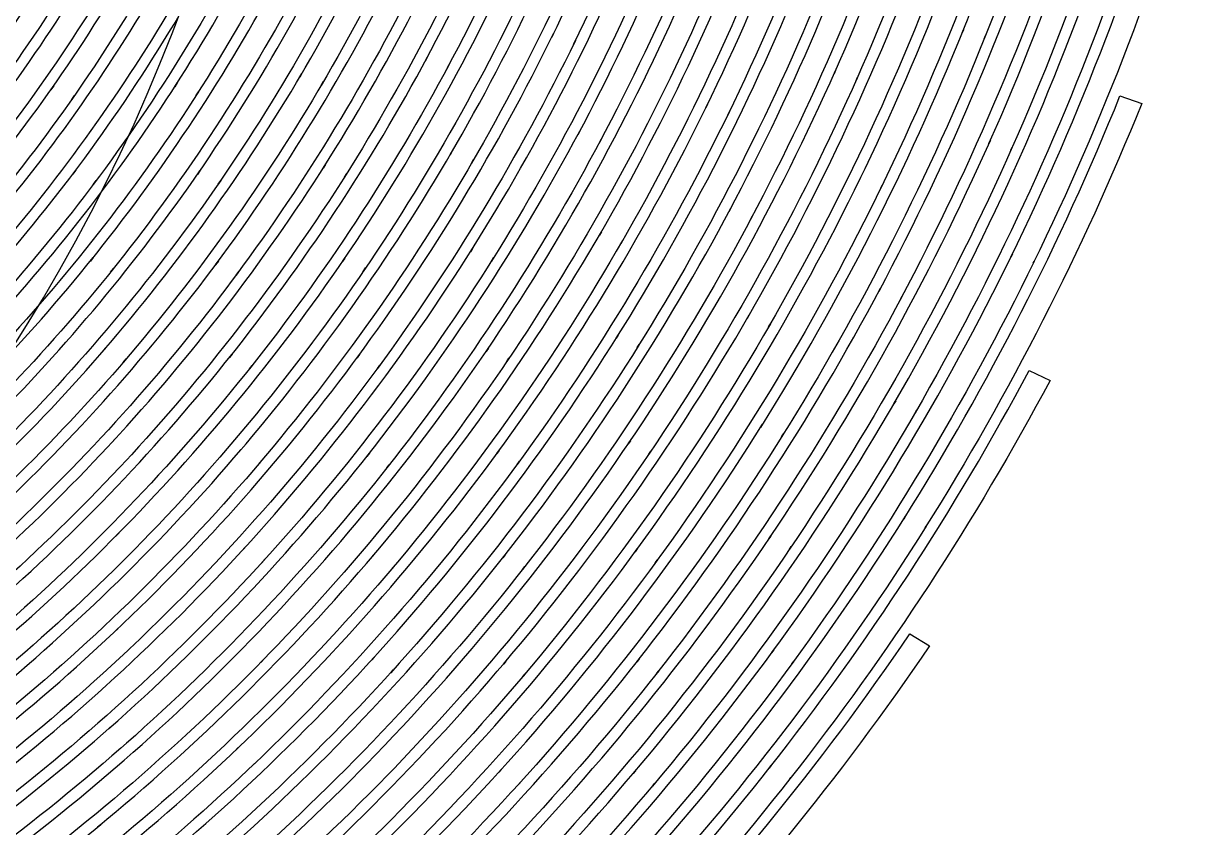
# Model space of a CAD drawing. Extents: x -32 to 185, y 69 to 286.
# Drawn here: x 136.76 to 183.54, y 119.94 to 151.83 of the extents above; entities that cross this region are included whole.
import ezdxf

# ---------------------------------------------------------------- set-up
doc = ezdxf.new("R2010")
doc.units = 0
doc.layers.add('Ebene_1', color=7, linetype='CONTINUOUS')

msp = doc.modelspace()

# ---------------------------------------------------------------- linework, layer by layer
at = {"layer": 'Ebene_1', "color": 7}
for p, q in [((174.022799, 151.586351), (173.971381, 151.45806)), ((157.771329, 151.431842), (157.700057, 151.286497)), ((158.567548, 151.011842), (158.637548, 151.15566)), ((174.851345, 151.227187), (174.902254, 151.35446)), ((152.774597, 150.508096), (152.694161, 150.358168)), ((153.553253, 150.058059), (153.632671, 150.206459)), ((147.798993, 149.856713), (147.70812, 149.702459)), ((168.95454, 149.968459), (168.89574, 149.83635)), ((169.768577, 149.579259), (169.826613, 149.71035)), ((137.955965, 149.360604), (137.84142, 149.197185)), ((142.855206, 149.47464), (142.753134, 149.315804)), ((148.558048, 149.377149), (148.647394, 149.529622)), ((138.67073, 148.821985), (138.783493, 148.983622)), ((143.593134, 148.965294), (143.693934, 149.122858)), ((180.229641, 148.959949), (181.09306, 148.655258)), ((163.879662, 148.626749), (163.813735, 148.491076)), ((164.678427, 148.208021), (164.74359, 148.342421)), ((181.09306, 148.655258), (181.093315, 148.655767)), ((158.810639, 147.560457), (158.736058, 147.420711)), ((159.592349, 147.112965), (159.665658, 147.250929)), ((175.091891, 147.196711), (175.036909, 147.072747)), ((175.907201, 146.80802), (175.961674, 146.930965)), ((153.758926, 146.767801), (153.675435, 146.624492)), ((154.522308, 146.291546), (154.604526, 146.433328)), ((138.826003, 146.010273), (138.709421, 145.855001)), ((143.754771, 145.995255), (143.650662, 145.84431)), ((148.73623, 146.246746), (148.643066, 146.099619)), ((139.523458, 145.447982), (139.638258, 145.601728)), ((144.476153, 145.461727), (144.57899, 145.611146)), ((149.479503, 145.741728), (149.571649, 145.887582)), ((169.944723, 145.711946), (169.882868, 145.584673)), ((170.745269, 145.294745), (170.80636, 145.420491)), ((164.8001, 144.503872), (164.730863, 144.373799)), ((165.5841, 144.057908), (165.652573, 144.187217)), ((159.669731, 143.57198), (159.592349, 143.438089)), ((160.435914, 143.097507), (160.512277, 143.229616)), ((154.565326, 142.913216), (154.479035, 142.77627)), ((175.964728, 142.687689), (175.906437, 142.568307)), ((139.526258, 142.553034), (139.408149, 142.405906)), ((144.482517, 142.407179), (144.375862, 142.263361)), ((149.499103, 142.525797), (149.403394, 142.385797)), ((155.312673, 142.410997), (155.397691, 142.546416)), ((176.794547, 142.328525), (176.82382, 142.388852)), ((140.205895, 141.968088), (140.322477, 142.113943)), ((145.186081, 141.84896), (145.290954, 141.991251)), ((150.225322, 141.995833), (150.320013, 142.134815)), ((170.741705, 141.339869), (170.676796, 141.217942)), ((171.527233, 140.894414), (171.591379, 141.015578)), ((165.529882, 140.269759), (165.457591, 140.144522)), ((166.298355, 139.796559), (166.369628, 139.920013)), ((160.341223, 139.474813), (160.261041, 139.346776)), ((140.050876, 138.997794), (139.930731, 138.858303)), ((155.187436, 138.953249), (155.0986, 138.822667)), ((161.09086, 138.973867), (161.170278, 139.100885)), ((140.711168, 138.389939), (140.829532, 138.527903)), ((145.030808, 138.718303), (144.922117, 138.581612)), ((150.079977, 138.702267), (149.981722, 138.568376)), ((155.917473, 138.425575), (156.004782, 138.554885)), ((145.716045, 138.136666), (145.822955, 138.27183)), ((150.788377, 138.147102), (150.885359, 138.279466)), ((176.633929, 138.068193), (177.460184, 137.673647)), ((177.460184, 137.673647), (177.460439, 137.673902)), ((171.338106, 136.861392), (171.270142, 136.744047)), ((172.107597, 136.388446), (172.174543, 136.504519)), ((166.061883, 135.931537), (165.987046, 135.812155)), ((140.392477, 135.351936), (140.271568, 135.220845)), ((160.817987, 135.277609), (160.735259, 135.155427)), ((166.813556, 135.431609), (166.887629, 135.550227)), ((141.033168, 134.722699), (141.152805, 134.853281)), ((145.393536, 134.937281), (145.283318, 134.807718)), ((150.472486, 134.78379), (150.372195, 134.656772)), ((155.617873, 134.896299), (155.526745, 134.771572)), ((161.550315, 134.750699), (161.632278, 134.872118)), ((146.059428, 134.332735), (146.168373, 134.460772)), ((151.16205, 134.204953), (151.260814, 134.330444)), ((156.329583, 134.343426), (156.419437, 134.466372)), ((171.726542, 132.284915), (171.656033, 132.172406)), ((140.545713, 131.625642), (140.423531, 131.501933)), ((166.389992, 131.499896), (166.312356, 131.385351)), ((172.513343, 131.839715), (172.54898, 131.896224)), ((141.165532, 130.974998), (141.286441, 131.098096)), ((145.5651, 131.07343), (145.453354, 130.951019)), ((161.093914, 130.989812), (161.008641, 130.872874)), ((167.123338, 130.973394), (167.200211, 131.08715)), ((146.210373, 130.446408), (146.320846, 130.567724)), ((150.670014, 130.780296), (150.567686, 130.659386)), ((155.850273, 130.751074), (155.7566, 130.632252)), ((161.807406, 130.437372), (161.89166, 130.55319)), ((151.339723, 130.177735), (151.440269, 130.296862)), ((156.542383, 130.17328), (156.634528, 130.290804)), ((140.504986, 127.827973), (140.381531, 127.711035)), ((141.102914, 127.156303), (141.224587, 127.271943)), ((171.900906, 127.620467), (172.68058, 127.140394)), ((145.538627, 127.135532), (145.425354, 127.019892)), ((166.506574, 126.98311), (166.426647, 126.873834)), ((172.68058, 127.140394), (172.680834, 127.140699)), ((146.162519, 126.486542), (146.274519, 126.601088)), ((150.666705, 126.70031), (150.562595, 126.585866)), ((155.878273, 126.527015), (155.782564, 126.414048)), ((161.162133, 126.620077), (161.074314, 126.508612)), ((167.221338, 126.43095), (167.300502, 126.539437)), ((151.315287, 126.074586), (151.418123, 126.188037)), ((156.550274, 125.925244), (156.644456, 126.036913)), ((161.856024, 126.042768), (161.942315, 126.152935)), ((140.26444, 123.967635), (140.140222, 123.857849)), ((140.839714, 123.275779), (140.96215, 123.38447)), ((145.309536, 123.133488), (145.19499, 123.024416)), ((145.911282, 122.463219), (146.024046, 122.571019)), ((150.456704, 122.553506), (150.351832, 122.44591)), ((155.696527, 122.233822), (155.599546, 122.12704)), ((161.016787, 122.178357), (160.927187, 122.072364)), ((166.406792, 122.391539), (166.324574, 122.287328)), ((151.083905, 121.905713), (151.188269, 122.013004)), ((156.347401, 121.608912), (156.44311, 121.714498)), ((161.690315, 121.576992), (161.778642, 121.681789)), ((167.141665, 121.86524), (167.183156, 121.917931)), ((139.819494, 120.054886), (139.694767, 119.951973))]:
    msp.add_line(p, q, dxfattribs=at)
for points in [[(103.514218, 111.434485), (130.132455, 122.46012), (147.488008, 148.434539), (147.488008, 177.245912)], [(173.971381, 151.45806), (176.225892, 157.061884), (177.978948, 162.854835), (179.21044, 168.76844)], [(180.116623, 168.692585), (178.881058, 162.726544), (177.119093, 156.881665), (174.851345, 151.227187)], [(168.89574, 149.83635), (171.24316, 155.124027), (173.116362, 160.609742), (174.493454, 166.228838)], [(175.397091, 166.126256), (174.014145, 160.454978), (172.130506, 154.917591), (169.768577, 149.579259)], [(157.700057, 151.286497), (159.96424, 155.911337), (161.811479, 160.729124), (163.21988, 165.681819)], [(164.121226, 165.560146), (162.705952, 160.555269), (160.847259, 155.686573), (158.567548, 151.011842)], [(175.036909, 147.072747), (177.542148, 152.708898), (179.543386, 158.556321), (181.016696, 164.545782)], [(181.919316, 164.435054), (180.439896, 158.393667), (178.427712, 152.49457), (175.907201, 146.80802)], [(152.694161, 150.358168), (155.010527, 154.671445), (156.936929, 159.183522), (158.449948, 163.839672)], [(163.813735, 148.491076), (166.237265, 153.462353), (168.213812, 158.639303), (169.720213, 163.960581)], [(170.620541, 163.831781), (169.106758, 158.458067), (167.117993, 153.229698), (164.678427, 148.208021)], [(159.347222, 163.691272), (157.825802, 158.983449), (155.886673, 154.420718), (153.553253, 150.058059)], [(147.70812, 149.702459), (150.060377, 153.70519), (152.049397, 157.910794), (153.651253, 162.268616)], [(154.543435, 162.093743), (152.932161, 157.684757), (150.928887, 153.428753), (148.558048, 149.377149)], [(158.736058, 147.420711), (161.219405, 152.076352), (163.283262, 156.943775), (164.902936, 161.965452)], [(169.882868, 145.584673), (172.472361, 150.900096), (174.585345, 156.435192), (176.196619, 162.124288)], [(177.09542, 161.986579), (175.47651, 156.24581), (173.351308, 150.659805), (170.745269, 145.294745)], [(165.798937, 161.809161), (164.170354, 156.736065), (162.093261, 151.817733), (159.592349, 147.112965)], [(142.753134, 149.315804), (145.125754, 153.010535), (147.161356, 156.910938), (148.835503, 160.970178)], [(149.722085, 160.768833), (148.036738, 156.658938), (145.985355, 152.708389), (143.593134, 148.965294)], [(153.675435, 146.624492), (156.20231, 150.965005), (158.336675, 155.522646), (160.053077, 160.242432)], [(160.943987, 160.059923), (159.217149, 155.288464), (157.06802, 150.680932), (154.522308, 146.291546)], [(175.906437, 142.568307), (178.668512, 148.225839), (180.924296, 154.11679), (182.647062, 160.171923)], [(137.84142, 149.197185), (140.218113, 152.585952), (142.28426, 156.182174), (144.014407, 159.942068)], [(144.894881, 159.715013), (143.151752, 155.904464), (141.06855, 152.258607), (138.67073, 148.821985)], [(164.730863, 144.373799), (167.387811, 149.369004), (169.59574, 154.590245), (171.328687, 159.976177)], [(172.223416, 159.812504), (170.48105, 154.374899), (168.259121, 149.102494), (165.5841, 144.057908)], [(183.538226, 159.961414), (181.811643, 153.897626), (179.554841, 147.997257), (176.794547, 142.328525)], [(132.983161, 149.342531), (135.348654, 152.428898), (137.429819, 155.723482), (139.200694, 159.185304)], [(140.073786, 158.931776), (138.288657, 155.419809), (136.189418, 152.076352), (133.801271, 148.943149)], [(148.643066, 146.099619), (151.197178, 150.127295), (153.386271, 154.375409), (155.183109, 158.793304)], [(156.068164, 158.584322), (154.259362, 154.115517), (152.054233, 149.817513), (149.479503, 145.741728)], [(159.592349, 143.438089), (162.300461, 148.114094), (164.587299, 153.021735), (166.425374, 158.102721)], [(167.314502, 157.912321), (165.465737, 152.779916), (163.163625, 147.82213), (160.435914, 143.097507)], [(170.676796, 141.217942), (173.513962, 146.550165), (175.873092, 152.123443), (177.72593, 157.872612)], [(178.619131, 157.700793), (176.756365, 151.900206), (174.382981, 146.276019), (171.527233, 140.894414)], [(143.650662, 145.84431), (146.216228, 149.561186), (148.443248, 153.501299), (150.304741, 157.616284)], [(151.183178, 157.381339), (149.308449, 153.215698), (147.06361, 149.226204), (144.476153, 145.461727)], [(138.709421, 145.855001), (141.270659, 149.26464), (143.52008, 152.89828), (145.429936, 156.711374)], [(146.300991, 156.450465), (144.376371, 152.587225), (142.10786, 148.904712), (139.523458, 145.447982)], [(154.479035, 142.77627), (157.222274, 147.134347), (159.571222, 151.728642), (161.498133, 156.50392)], [(162.381406, 156.286792), (160.442277, 151.46086), (158.07653, 146.816929), (155.312673, 142.410997)], [(133.830289, 146.128637), (136.372182, 149.234858), (138.628221, 152.56457), (140.570404, 156.077046)], [(141.433569, 155.790428), (139.47484, 152.228316), (137.198437, 148.85024), (134.632108, 145.697691)], [(165.457591, 140.144522), (168.353557, 145.152709), (170.799487, 150.408314), (172.765852, 155.849228)], [(173.653453, 155.650682), (171.675633, 150.158859), (169.214176, 144.853109), (166.298355, 139.796559)], [(149.403394, 142.385797), (152.16496, 146.428237), (154.559981, 150.709696), (156.559437, 155.1785)], [(157.435838, 154.935918), (155.422382, 150.416459), (153.009289, 146.085873), (150.225322, 141.995833)], [(144.375862, 142.263361), (147.140229, 145.993473), (149.564776, 149.963877), (151.620742, 154.126717)], [(160.261041, 139.346776), (163.199262, 144.032453), (165.715191, 148.970131), (167.778539, 154.101263)], [(152.489506, 153.858426), (150.418522, 149.64544), (147.97412, 145.626164), (145.186081, 141.84896)], [(168.66003, 153.876753), (166.583447, 148.694967), (164.050462, 143.707399), (161.09086, 138.973867)], [(171.270142, 136.744047), (174.360327, 142.08187), (176.971711, 147.683148), (179.072986, 153.481699)], [(139.408149, 142.405906), (142.159533, 145.827255), (144.598081, 149.489149), (146.69401, 153.347044)], [(147.554374, 153.052789), (145.4419, 149.145258), (142.982225, 145.435509), (140.205895, 141.968088)], [(179.959059, 153.275771), (177.845566, 147.425802), (175.218146, 141.774633), (172.107597, 136.388446)], [(129.695958, 143.470671), (132.376069, 146.287983), (134.795526, 149.342786), (136.924292, 152.596898)], [(134.510689, 142.809361), (137.234328, 145.926528), (139.671349, 149.283222), (141.791714, 152.838207)], [(142.642915, 152.518498), (140.504477, 148.91464), (138.045311, 145.5106), (135.295454, 142.348379)], [(155.0986, 138.822667), (158.062784, 143.187616), (160.632168, 147.80813), (162.776461, 152.628971)], [(137.76582, 152.252243), (135.617454, 148.949767), (133.174325, 145.848382), (130.466722, 142.986525)], [(163.650571, 152.378498), (161.492278, 147.507257), (158.904058, 142.837616), (155.917473, 138.425575)], [(165.987046, 135.812155), (169.126867, 140.822123), (171.816142, 146.101146), (174.022799, 151.586351)], [(149.981722, 138.568376), (152.955834, 142.615907), (155.562636, 146.920783), (157.771329, 151.431842)], [(158.637548, 151.15566), (156.413328, 146.59471), (153.786417, 142.241215), (150.788377, 138.147102)], [(174.902254, 151.35446), (172.682107, 145.818346), (169.975268, 140.489686), (166.813556, 135.431609)], [(144.922117, 138.581612), (147.89012, 142.314779), (150.518304, 146.306565), (152.774597, 150.508096)], [(153.632671, 150.206459), (151.358814, 145.955292), (148.709503, 141.915906), (145.716045, 138.136666)], [(139.930731, 138.858303), (142.877097, 142.281688), (145.510627, 145.962673), (147.798993, 149.856713)], [(160.735259, 135.155427), (163.908171, 139.839831), (166.659047, 144.797109), (168.95454, 149.968459)], [(169.826613, 149.71035), (167.516357, 144.488599), (164.74639, 139.482449), (161.550315, 134.750699)], [(130.196649, 140.184995), (133.054179, 143.003325), (135.651309, 146.074419), (137.955965, 149.360604)], [(135.019017, 139.394376), (137.92822, 142.512307), (140.551059, 145.88631), (142.855206, 149.47464)], [(148.647394, 149.529622), (146.340446, 145.586709), (143.684262, 141.858379), (140.711168, 138.389939)], [(138.783493, 148.983622), (136.457455, 145.650091), (133.834871, 142.533179), (130.948323, 139.671577)], [(143.693934, 149.122858), (141.369423, 145.485909), (138.722402, 142.065579), (135.784945, 138.903103)], [(171.656033, 132.172406), (175.003818, 137.50412), (177.872803, 143.121943), (180.229641, 148.959949)], [(155.526745, 134.771572), (158.716458, 139.132958), (161.511878, 143.769762), (163.879662, 148.626749)], [(164.74359, 148.342421), (162.35977, 143.435798), (159.543731, 138.750885), (156.329583, 134.343426)], [(181.093315, 148.655767), (178.73164, 142.80987), (175.860619, 137.182629), (172.513343, 131.839715)], [(150.372195, 134.656772), (153.562925, 138.698448), (156.386855, 143.017071), (158.810639, 147.560457)], [(159.665658, 147.250929), (157.224311, 142.658161), (154.37849, 138.292193), (151.16205, 134.204953)], [(166.312356, 131.385351), (169.700359, 136.385901), (172.638325, 141.677142), (175.091891, 147.196711)], [(175.961674, 146.930965), (173.493089, 141.361251), (170.535269, 136.020882), (167.123338, 130.973394)], [(145.283318, 134.807718), (148.45903, 138.534012), (151.295687, 142.536743), (153.758926, 146.767801)], [(154.604526, 146.433328), (152.122197, 142.153652), (149.262376, 138.103575), (146.059428, 134.332735)], [(130.520431, 136.812265), (133.559961, 139.622195), (136.3396, 142.700925), (138.826003, 146.010273)], [(135.346872, 135.8903), (138.446475, 138.999831), (141.260732, 142.381979), (143.754771, 145.995255)], [(140.271568, 135.220845), (143.416734, 138.63583), (146.249828, 142.325979), (148.73623, 146.246746)], [(139.638258, 145.601728), (137.128946, 142.245797), (134.322071, 139.122522), (131.251996, 136.270592)], [(144.57899, 145.611146), (142.06306, 141.95027), (139.223094, 138.523066), (136.093964, 135.370518)], [(149.571649, 145.887582), (147.064628, 141.918451), (144.206844, 138.181975), (141.033168, 134.722699)], [(161.008641, 130.872874), (164.420572, 135.544882), (167.411229, 140.510814), (169.944723, 145.711946)], [(170.80636, 145.420491), (168.255812, 140.169723), (165.244282, 135.155681), (161.807406, 130.437372)], [(155.7566, 130.632252), (159.176167, 134.979027), (162.202715, 139.621177), (164.8001, 144.503872)], [(165.652573, 144.187217), (163.037116, 139.255394), (159.988168, 134.56539), (156.542383, 130.17328)], [(150.567686, 130.659386), (153.979108, 134.684772), (157.025256, 139.006194), (159.669731, 143.57198)], [(160.512277, 143.229616), (157.848202, 138.615467), (154.778636, 134.247462), (151.339723, 130.177735)], [(145.453354, 130.951019), (148.840594, 134.659317), (151.890051, 138.662557), (154.565326, 142.913216)], [(166.426647, 126.873834), (170.066904, 131.852951), (173.258653, 137.144956), (175.964728, 142.687689)], [(130.662213, 133.362153), (133.886798, 136.153501), (136.853528, 139.229685), (139.526258, 142.553034)], [(135.489418, 132.307061), (138.783239, 135.398009), (141.792987, 138.778376), (144.482517, 142.407179)], [(140.423531, 131.501933), (143.771571, 134.89859), (146.80881, 138.587976), (149.499103, 142.525797)], [(155.397691, 142.546416), (152.701288, 138.247903), (149.626631, 134.19859), (146.210373, 130.446408)], [(176.82382, 142.388852), (174.100435, 136.796483), (170.887051, 131.456369), (167.221338, 126.43095)], [(140.322477, 142.113943), (137.624801, 138.744776), (134.629053, 135.624809), (131.372141, 132.792479)], [(145.290954, 141.991251), (142.578006, 138.316375), (139.540767, 134.891718), (136.216146, 131.759024)], [(150.320013, 142.134815), (147.60732, 138.149393), (144.543608, 134.414444), (141.165532, 130.974998)], [(161.074314, 126.508612), (164.729081, 131.156743), (167.964357, 136.120155), (170.741705, 141.339869)], [(171.591379, 141.015578), (168.795449, 135.746737), (165.537264, 130.735954), (161.856024, 126.042768)], [(155.782564, 126.414048), (159.435804, 130.734757), (162.697552, 135.371536), (165.529882, 140.269759)], [(166.369628, 139.920013), (163.517444, 134.973681), (160.231259, 130.290193), (156.550274, 125.925244)], [(150.562595, 126.585866), (154.198017, 130.583634), (157.470711, 134.897063), (160.341223, 139.474813)], [(130.61614, 129.843466), (134.028834, 132.605897), (137.186728, 135.669864), (140.050876, 138.997794)], [(145.425354, 127.019892), (149.027685, 130.699554), (152.294524, 134.693427), (155.187436, 138.953249)], [(161.170278, 139.100885), (158.27813, 134.475026), (154.979981, 130.115804), (151.315287, 126.074586)], [(140.829532, 138.527903), (137.938402, 135.155427), (134.750217, 132.049206), (131.303668, 129.247065)], [(135.441563, 128.65405), (138.932148, 131.715496), (142.14146, 135.0839), (145.030808, 138.718303)], [(140.381531, 127.711035), (143.935244, 131.078394), (147.18121, 134.756808), (150.079977, 138.702267)], [(156.004782, 138.554885), (153.08947, 134.247717), (149.795395, 130.208866), (146.162519, 126.486542)], [(145.822955, 138.27183), (142.908406, 134.592117), (139.669822, 131.180416), (136.1464, 128.078242)], [(150.885359, 138.279466), (147.962157, 134.287935), (144.688444, 130.56523), (141.102914, 127.156303)], [(166.324574, 122.287328), (170.220141, 127.23287), (173.669999, 132.514006), (176.633929, 138.068193)], [(177.460439, 137.673902), (174.490909, 132.112079), (171.037996, 126.82211), (167.141665, 121.86524)], [(160.927187, 122.072364), (164.82759, 126.684604), (168.311812, 131.633787), (171.338106, 136.861392)], [(172.174543, 136.504519), (169.127631, 131.228652), (165.619228, 126.233193), (161.690315, 121.576992)], [(155.599546, 122.12704), (159.488495, 126.409771), (162.989771, 131.02947), (166.061883, 135.931537)], [(130.377886, 126.2658), (133.98098, 128.988828), (137.332838, 132.02986), (140.392477, 135.351936)], [(150.351832, 122.44591), (154.214053, 126.404401), (157.716602, 130.698561), (160.817987, 135.277609)], [(166.887629, 135.550227), (163.793626, 130.600535), (160.266386, 125.934993), (156.347401, 121.608912)], [(141.152805, 134.853281), (138.064402, 131.487169), (134.680217, 128.40457), (131.041232, 125.643054)], [(135.197708, 124.940279), (138.887603, 127.961711), (142.300042, 131.307485), (145.393536, 134.937281)], [(140.140222, 123.857849), (143.902662, 127.185143), (147.360411, 130.841743), (150.472486, 134.78379)], [(145.19499, 123.024416), (149.014958, 126.664317), (152.502997, 130.637317), (155.617873, 134.896299)], [(161.632278, 134.872118), (158.507221, 130.246157), (154.977181, 125.906738), (151.083905, 121.905713)], [(146.168373, 134.460772), (143.047388, 130.786481), (139.604149, 127.398529), (135.879636, 124.337719)], [(151.260814, 134.330444), (148.123029, 130.343012), (144.635244, 126.643343), (140.839714, 123.275779)], [(156.419437, 134.466372), (153.279871, 130.161444), (149.763322, 126.144484), (145.911282, 122.463219)], [(160.561659, 117.574465), (164.710245, 122.138469), (168.446721, 127.061358), (171.726542, 132.284915)], [(129.941594, 122.638321), (133.737634, 125.311356), (137.28651, 128.319271), (140.545713, 131.625642)], [(155.200927, 117.780367), (159.328894, 122.013589), (163.073516, 126.604855), (166.389992, 131.499896)], [(172.54898, 131.896224), (169.246758, 126.625244), (165.483809, 121.65692), (161.304933, 117.049846)], [(141.286441, 131.098096), (137.996947, 127.748835), (134.413962, 124.70065), (130.580759, 121.990527)], [(134.753017, 121.175268), (138.644512, 124.145918), (142.263133, 127.458576), (145.5651, 131.07343)], [(149.929031, 118.248604), (154.020599, 122.156568), (157.757075, 126.420513), (161.093914, 130.989812)], [(167.200211, 131.08715), (163.860062, 126.145273), (160.08795, 121.509283), (155.928419, 117.233908)], [(146.320846, 130.567724), (142.989861, 126.909317), (139.338658, 123.555576), (135.411018, 120.546871)], [(139.694767, 119.951973), (143.667716, 123.22795), (147.340811, 126.851841), (150.670014, 130.780296)], [(144.756663, 118.974365), (148.796557, 122.56295), (152.509106, 126.504233), (155.850273, 130.751074)], [(161.89166, 130.55319), (158.529876, 125.937767), (154.764381, 121.629989), (150.639977, 117.680942)], [(151.440269, 130.296862), (148.083575, 126.324168), (144.379171, 122.658404), (140.371349, 119.343456)], [(156.634528, 130.290804), (153.267143, 125.998833), (149.524558, 122.014786), (145.451063, 118.386109)], [(129.303957, 118.971183), (133.294216, 121.583356), (137.04291, 124.547617), (140.504986, 127.827973)], [(141.224587, 127.271943), (137.730692, 123.95002), (133.946616, 120.947195), (129.917922, 118.299615)], [(159.97264, 113.024843), (164.371699, 117.528418), (168.363485, 122.412717), (171.900906, 127.620467)], [(134.103671, 117.369632), (138.198293, 120.278097), (142.025133, 123.54654), (145.538627, 127.135532)], [(154.583145, 113.384999), (158.951658, 117.556367), (162.941916, 122.106957), (166.506574, 126.98311)], [(172.680834, 127.140699), (169.137049, 121.926), (165.141191, 117.032945), (160.740096, 112.518246)], [(146.274519, 126.601088), (142.730224, 122.969637), (138.869021, 119.661536), (134.736981, 116.716468)], [(139.041094, 116.00374), (143.226079, 119.21687), (147.11681, 122.796724), (150.666705, 126.70031)], [(144.106808, 114.880048), (148.368157, 118.405811), (152.307506, 122.303542), (155.878273, 126.527015)], [(149.290885, 114.005149), (153.613325, 117.850367), (157.586275, 122.072058), (161.162133, 126.620077)], [(167.300502, 126.539437), (163.710389, 121.617465), (159.690604, 117.023297), (155.289, 112.811075)], [(151.418123, 126.188037), (147.838956, 122.241), (143.91488, 118.620368), (139.693494, 115.369361)], [(156.644456, 126.036913), (153.045434, 121.769276), (149.074267, 117.829902), (144.77779, 114.265549)], [(161.942315, 126.152935), (158.33973, 121.559989), (154.336235, 117.295738), (149.979686, 113.410632)], [(128.461666, 115.275001), (132.64716, 117.815087), (136.597201, 120.724366), (140.26444, 123.967635)], [(140.96215, 123.38447), (137.26131, 120.100907), (133.274361, 117.154261), (129.049412, 114.580168)], [(133.245597, 113.533349), (137.54411, 116.368453), (141.58146, 119.581278), (145.309536, 123.133488)], [(146.024046, 122.571019), (142.263897, 118.977648), (138.190911, 115.726412), (133.853452, 112.856308)], [(138.175384, 112.023358), (142.573424, 115.162136), (146.683574, 118.686193), (150.456704, 122.553506)], [(143.240843, 110.751826), (147.724411, 114.202727), (151.892851, 118.045171), (155.696527, 122.233822)], [(148.432812, 109.725701), (152.987652, 113.496261), (157.198856, 117.663556), (161.016787, 122.178357)], [(153.741362, 108.951221), (158.351694, 113.048414), (162.590134, 117.54621), (166.406792, 122.391539)], [(151.188269, 122.013004), (147.383574, 118.103233), (143.238552, 114.539593), (138.802584, 111.364339)], [(156.44311, 121.714498), (152.609906, 117.482981), (148.408121, 113.600167), (143.887898, 110.112076)], [(161.778642, 121.681789), (157.931948, 117.122926), (153.688416, 112.91409), (149.098194, 109.105043)], [(167.183156, 121.917931), (163.339262, 117.027574), (159.069512, 112.487217), (154.424563, 108.350353)], [(127.411665, 111.559907), (131.792141, 114.01668), (135.944545, 116.859726), (139.819494, 120.054886)]]:
    msp.add_open_spline(points, degree=3, dxfattribs=at)

doc.saveas('drawing.dxf')
